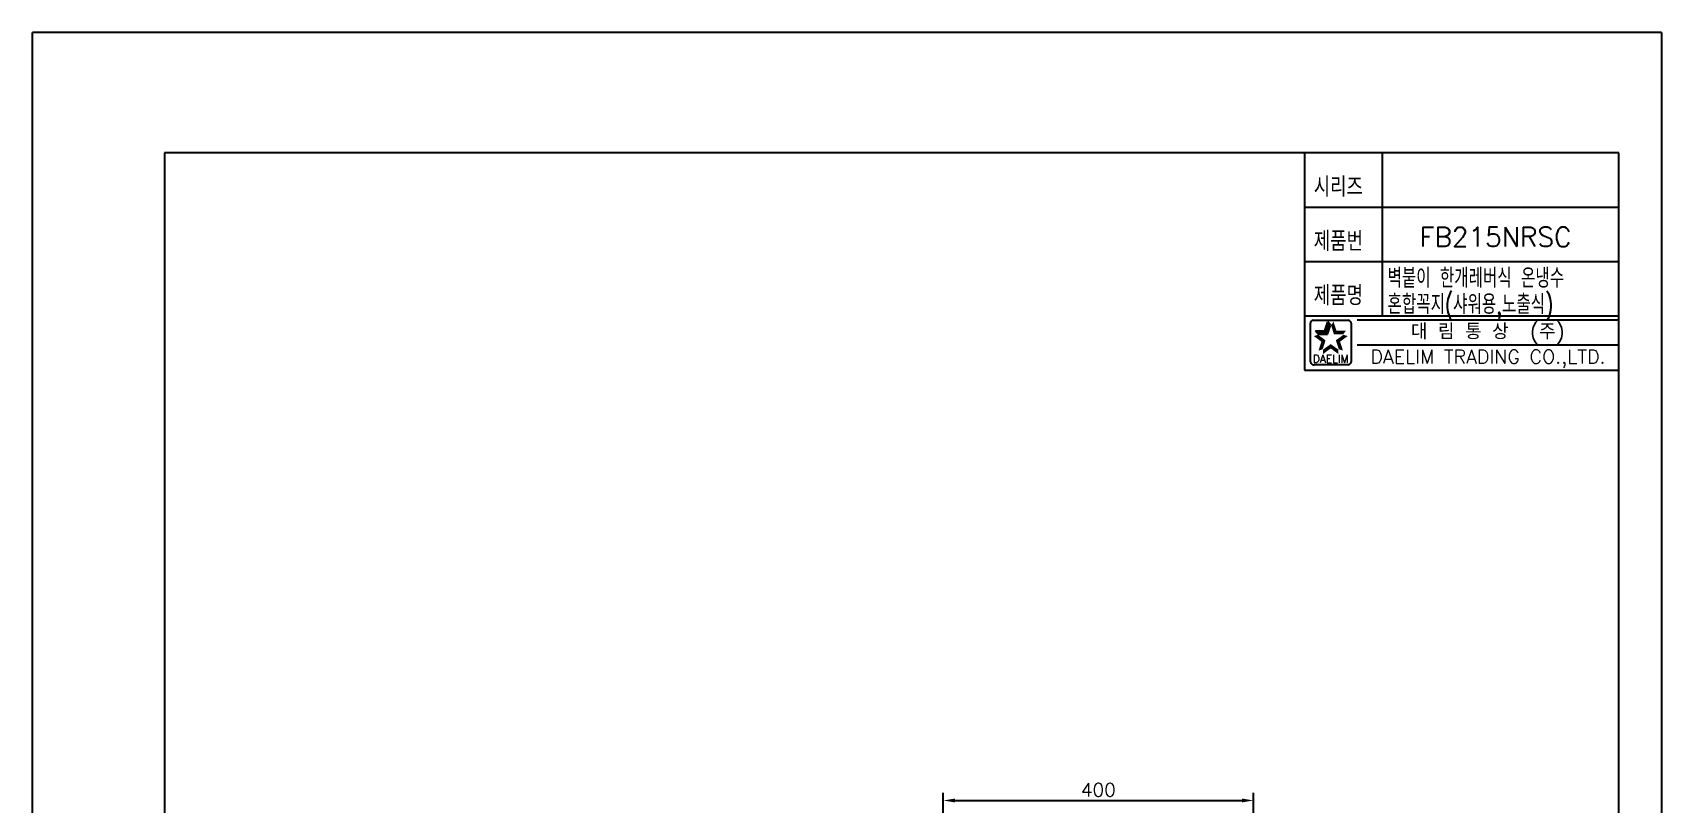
# Model space of a CAD drawing. Header units: millimetres. Extents: x 653 to 1073, y -85 to 509.
# Drawn here: x 652.9 to 1072.9, y 310 to 508.9 of the extents above; entities that cross this region are included whole.
import ezdxf
from ezdxf.enums import TextEntityAlignment as Align

# ---------------------------------------------------------------- set-up
doc = ezdxf.new("R2010")
doc.units = ezdxf.units.MM
doc.header["$MEASUREMENT"] = 0
doc.layers.get('0').update_dxf_attribs({"color": 2})
doc.layers.add('D', color=2, linetype='Continuous')
doc.styles.add('GHS', font='romans', dxfattribs={"bigfont": 'ghs'})
doc.styles.add('ROMANS', font='romans')

msp = doc.modelspace()

# ---------------------------------------------------------------- linework, layer by layer
for p, q in [((652.88, -85.12), (652.88, 508.88)), ((1072.88, 508.88), (1072.88, -85.12))]:
    msp.add_line(p, q)
at = {"color": 4}
for p, q in [((686.88, 477.88), (686.88, -71.12)), ((1061.88, 477.88), (686.88, 477.88)), ((1061.88, -71.12), (1061.88, 477.88))]:
    msp.add_line(p, q, dxfattribs=at)
at = {"color": 7}
for p, q in [((980.88, 477.88), (980.88, 421.88)), ((1000.88, 477.88), (1000.88, 435.88)), ((980.88, 463.88), (1061.88, 463.88)), ((980.88, 449.88), (1061.88, 449.88)), ((980.88, 435.88), (1061.88, 435.88)), ((980.88, 421.88), (1061.88, 421.88))]:
    msp.add_line(p, q, dxfattribs=at)
at = {"color": 2, "linetype": 'Continuous'}
for p, q in [((982.35, 424.01), (982.35, 434.01)), ((983.1, 434.76), (992.1, 434.76)), ((992.85, 434.01), (992.85, 424.01)), ((994.38, 434.88), (1061.88, 434.88)), ((994.38, 428.38), (1061.88, 428.38)), ((992.1, 423.26), (983.35, 423.26))]:
    msp.add_line(p, q, dxfattribs=at)
at = {"color": 2}
for p, q in [((986.11, 432.06), (986.86, 434.37)), ((986.78, 431.15), (987.53, 433.45)), ((987.53, 433.45), (986.86, 434.37)), ((984.35, 431.15), (983.69, 432.06)), ((983.69, 432.06), (986.11, 432.06)), ((984.35, 431.15), (986.78, 431.15))]:
    msp.add_line(p, q, dxfattribs=at)
at = {"color": 2, "linetype": 'Continuous'}
for centre, radius, start, end in [((983.1, 434.01), 0.75, 90, 180), ((992.1, 434.01), 0.75, 0, 90), ((983.23, 424.14), 0.884, 188.1301, 278.1301), ((992.1, 424.01), 0.75, 270, 0)]:
    msp.add_arc(centre, radius, start, end, dxfattribs=at)
at = {"color": 2}
for points in [[(986.11, 432.06), (986.78, 431.15), (986.86, 434.37), (987.53, 433.45)], [(988.34, 434.37), (987.68, 433.45), (989.09, 432.06), (988.43, 431.15)], [(985.19, 429.23), (986.27, 429.58), (983.23, 430.66), (984.31, 431.01)], [(983.69, 432.06), (984.35, 431.15), (986.11, 432.06), (986.78, 431.15)], [(984.45, 426.92), (985.52, 427.27), (985.19, 429.23), (986.27, 429.58)], [(987.6, 427.48), (987.6, 428.61), (985.64, 426.06), (985.64, 427.19)], [(989.56, 426.06), (989.56, 427.19), (987.6, 427.48), (987.6, 428.61)], [(989.09, 432.06), (988.43, 431.15), (991.52, 432.06), (990.85, 431.15)], [(991.97, 430.66), (990.9, 431.01), (990.01, 429.23), (988.93, 429.58)], [(990.01, 429.23), (988.93, 429.58), (990.76, 426.92), (989.68, 427.27)]]:
    msp.add_solid(points, dxfattribs=at)
at = {"layer": 'D'}
for p, q in [((1072.88, 508.88), (652.88, 508.88)), ((887.69, 289.13), (887.69, 312.98)), ((890.69, 310.98), (964.69, 310.98)), ((967.69, 289.13), (967.69, 312.98))]:
    msp.add_line(p, q, dxfattribs=at)
for points in [[(890.69, 311.48), (890.69, 310.48), (887.69, 310.98)], [(964.69, 311.48), (964.69, 310.48), (967.69, 310.98)]]:
    msp.add_solid(points, dxfattribs=at)

# ---------------------------------------------------------------- texts
at = {"color": 7, "linetype": 'Continuous'}
for s, height, style, p in [('대 림 통 상  (주)', 4, 'GHS', (1028.14, 431.57)), ('DAELIM TRADING CO.,LTD.', 3.6, 'ROMANS', (1028.14, 424.81))]:
    msp.add_text(s, height=height, dxfattribs=dict(at, style=style)).set_placement(p, align=Align.MIDDLE)
at = {"color": 2, "linetype": 'Continuous', "style": 'ROMANS'}
msp.add_text('DAELIM', height=2, dxfattribs=at).set_placement((987.6, 423.81), align=Align.CENTER)
at = {"layer": 'D', "style": 'GHS'}
for s, width, p in [('시리즈', 0.8, (983.22, 466.61)), ('제품번', 0.8, (983.22, 452.61)), ('벽붙이 한개레버식 온냉수 ', 0.7, (1002.25, 443.11)), ('제품명', 0.8, (983.22, 438.61)), ('혼합꼭지(샤워용,노출식)', 0.7, (1002.25, 436.35))]:
    msp.add_text(s, height=5, dxfattribs=dict(at, width=width)).set_placement(p)
at = {"layer": 'D', "color": 7, "style": 'GHS'}
msp.add_text('FB215NRSC', height=5, dxfattribs=at).set_placement((1010.48, 453.72))
at = {"layer": 'D', "insert": (927.69, 313.73), "char_height": 3.5, "attachment_point": 5, "style": 'GHS'}
msp.add_mtext('\\A1;400', dxfattribs=at)

doc.saveas('drawing.dxf')
